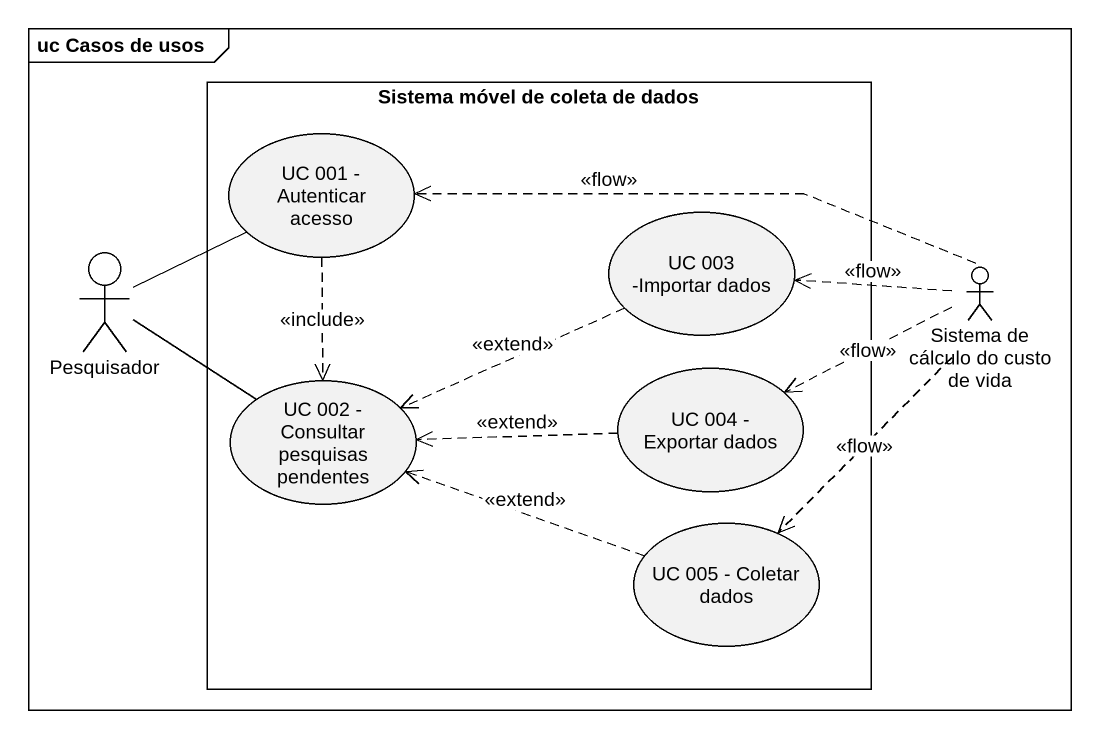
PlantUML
@startuml
mainframe uc Casos de usos
rectangle "Sistema móvel de coleta de dados" as Sistema_móvel_de_coleta_de {
  usecase "UC 001 - Autenticar acesso" as UC_001_Autenticar_acesso
  usecase "UC 003 -Importar dados" as UC_003_Importar_dados
  usecase "UC 002 - Consultar pesquisas pendentes" as UC_002_Consultar_pesquisas
  usecase "UC 004 - Exportar dados" as UC_004_Exportar_dados
  usecase "UC 005 - Coletar dados" as UC_005_Coletar_dados
}
actor Pesquisador
actor "Sistema de cálculo do custo de vida" as Sistema_de_cálculo_do_custo
UC_001_Autenticar_acesso ..> UC_002_Consultar_pesquisas : <<include>>
Pesquisador -up- UC_001_Autenticar_acesso
Pesquisador -right- UC_002_Consultar_pesquisas
UC_003_Importar_dados .left.> UC_002_Consultar_pesquisas : <<extend>>
Sistema_de_cálculo_do_custo .left.> UC_001_Autenticar_acesso : <<flow>>
Sistema_de_cálculo_do_custo .left.> UC_003_Importar_dados : <<flow>>
Sistema_de_cálculo_do_custo .left.> UC_004_Exportar_dados : <<flow>>
Sistema_de_cálculo_do_custo ..> UC_005_Coletar_dados : <<flow>>
UC_004_Exportar_dados .left.> UC_002_Consultar_pesquisas : <<extend>>
UC_005_Coletar_dados .left.> UC_002_Consultar_pesquisas : <<extend>>
@enduml
